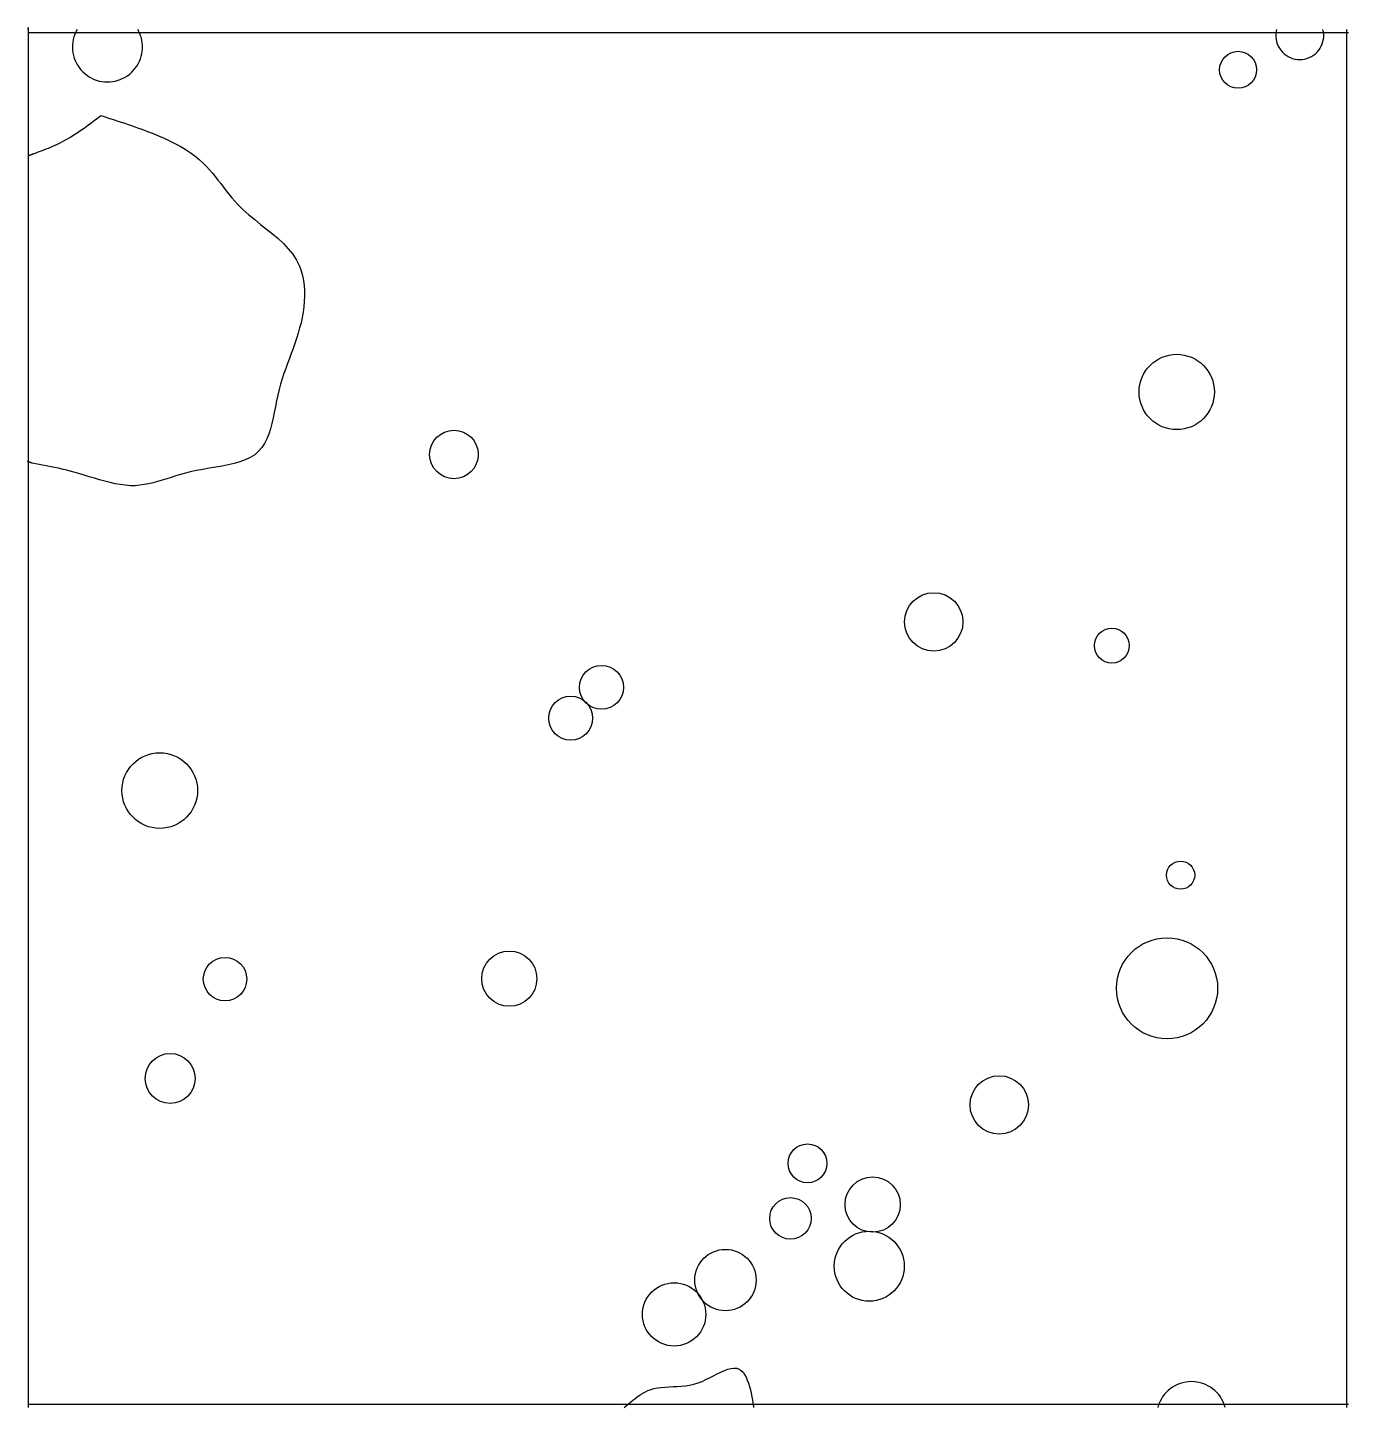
# Model space of a CAD drawing. Extents: x 10.04 to 11.02, y 0.54 to 1.57.
import ezdxf

# ---------------------------------------------------------------- set-up
doc = ezdxf.new("R2010")
doc.units = 0
for name, color, linetype in [('LAYER1', 7, 'CONTINUOUS'), ('LAYER10', 1, 'CONTINUOUS'), ('LAYER12', 5, 'CONTINUOUS')]:
    doc.layers.add(name, color=color, linetype=linetype)

msp = doc.modelspace()

# ---------------------------------------------------------------- linework, layer by layer
at = {"layer": 'LAYER1', "color": 7, "linetype": 'CONTINUOUS'}
msp.add_lwpolyline([(10.4845, 0.5403), (10.4861, 0.5417), (10.4876, 0.543), (10.4892, 0.5443), (10.4908, 0.5456), (10.4923, 0.5468), (10.4939, 0.548), (10.4955, 0.5491), (10.4972, 0.5501), (10.4988, 0.5511), (10.5004, 0.552), (10.5021, 0.5528), (10.5038, 0.5534), (10.5065, 0.5543), (10.5093, 0.5548), (10.5121, 0.5552), (10.515, 0.5555), (10.5179, 0.5556), (10.5209, 0.5558), (10.5239, 0.5559), (10.527, 0.5561), (10.5301, 0.5564), (10.5332, 0.5569), (10.5364, 0.5576), (10.5396, 0.5586), (10.5425, 0.5597), (10.5454, 0.561), (10.5482, 0.5624), (10.5511, 0.5638), (10.5538, 0.5653), (10.5566, 0.5666), (10.5592, 0.5678), (10.5617, 0.5687), (10.5641, 0.5694), (10.5663, 0.5696), (10.5684, 0.5695), (10.5703, 0.5688), (10.5717, 0.5679), (10.5731, 0.5665), (10.5743, 0.5648), (10.5754, 0.5629), (10.5763, 0.5607), (10.5772, 0.5584), (10.5779, 0.5559), (10.5786, 0.5534), (10.5792, 0.5508), (10.5797, 0.5482), (10.5802, 0.5457), (10.5805, 0.5433), (10.5806, 0.543), (10.5806, 0.5428), (10.5806, 0.5425), (10.5807, 0.5423), (10.5807, 0.542), (10.5807, 0.5418), (10.5808, 0.5416), (10.5808, 0.5413), (10.5809, 0.5411), (10.5809, 0.5408), (10.5809, 0.5406), (10.581, 0.5403)], dxfattribs=at)
for centre, radius in [((10.9425, 1.538), 0.0138), ((10.8967, 1.2977), 0.0281), ((10.3574, 1.2511), 0.0181), ((10.7154, 1.1262), 0.0218), ((10.8483, 1.1085), 0.013), ((10.4675, 1.0774), 0.0164), ((10.4445, 1.0544), 0.0164), ((10.1379, 1.0004), 0.0282), ((10.8996, 0.9373), 0.0105), ((10.8895, 0.8529), 0.0377), ((10.1866, 0.8598), 0.0162), ((10.3987, 0.8601), 0.0206), ((10.1457, 0.7857), 0.0186), ((10.7643, 0.7659), 0.0218), ((10.6212, 0.7223), 0.0145), ((10.6698, 0.6916), 0.0206), ((10.6085, 0.6813), 0.0155), ((10.6673, 0.6456), 0.0261), ((10.56, 0.6353), 0.0229), ((10.5217, 0.6097), 0.0236)]:
    msp.add_circle(centre, radius, dxfattribs=at)
for centre, radius, start, end in [((10.0989, 1.555), 0.0261, 158.5979, 11.3755), ((10.0989, 1.555), 0.0261, 149.9092, 158.5983), ((10.0989, 1.555), 0.0261, 21.4021, 30.0918), ((10.0989, 1.555), 0.0261, 11.3759, 21.4025), ((10.9885, 1.5636), 0.0179, 165.4934, 177.0395), ((10.9885, 1.5636), 0.0179, 177.0397, -89.9542), ((10.9885, 1.5636), 0.0179, -89.9542, 2.9605), ((10.9885, 1.5636), 0.0179, 2.9601, 14.5058), ((10.9077, 0.5334), 0.0261, 15.4404, 164.56)]:
    msp.add_arc(centre, radius, start, end, dxfattribs=at)
at = {"layer": 'LAYER10', "color": 1, "linetype": 'CONTINUOUS'}
for points in [[(10.0939, 1.5039), (10.0964, 1.5031), (10.099, 1.5023), (10.1015, 1.5014), (10.1041, 1.5006), (10.1066, 1.4998), (10.1092, 1.499), (10.1118, 1.4981), (10.1143, 1.4973), (10.1169, 1.4964), (10.1194, 1.4955), (10.122, 1.4946), (10.1246, 1.4937), (10.1288, 1.4921), (10.1329, 1.4905), (10.1371, 1.4888), (10.1412, 1.487), (10.1452, 1.4851), (10.1492, 1.4831), (10.1531, 1.481), (10.1569, 1.4788), (10.1605, 1.4764), (10.1641, 1.4738), (10.1674, 1.4711), (10.1706, 1.4682), (10.1729, 1.4658), (10.1751, 1.4634), (10.1772, 1.4609), (10.1793, 1.4584), (10.1813, 1.4558), (10.1834, 1.4531), (10.1854, 1.4505), (10.1874, 1.4478), (10.1895, 1.4452), (10.1917, 1.4426), (10.1939, 1.44), (10.1962, 1.4375), (10.2002, 1.4336), (10.2044, 1.4299), (10.2088, 1.4263), (10.2132, 1.4227), (10.2176, 1.4192), (10.222, 1.4157), (10.2262, 1.4121), (10.2302, 1.4084), (10.2338, 1.4045), (10.2371, 1.4004), (10.24, 1.3961), (10.2423, 1.3916), (10.2435, 1.3881), (10.2445, 1.3846), (10.2452, 1.3809), (10.2457, 1.3771), (10.2459, 1.3732), (10.2459, 1.3692), (10.2457, 1.3652), (10.2453, 1.3613), (10.2448, 1.3573), (10.2441, 1.3533), (10.2433, 1.3494), (10.2423, 1.3456), (10.2412, 1.3416), (10.24, 1.3377), (10.2387, 1.3339), (10.2374, 1.3302), (10.236, 1.3264), (10.2346, 1.3227), (10.2332, 1.319), (10.2319, 1.3152), (10.2305, 1.3114), (10.2293, 1.3075), (10.2281, 1.3036), (10.227, 1.2995), (10.226, 1.2954), (10.2251, 1.2911), (10.2243, 1.2868), (10.2234, 1.2825), (10.2225, 1.2783), (10.2216, 1.2741), (10.2205, 1.2701), (10.2192, 1.2663), (10.2177, 1.2627), (10.216, 1.2593), (10.214, 1.2562), (10.2117, 1.2535), (10.2088, 1.2509), (10.2054, 1.2488), (10.2017, 1.247), (10.1977, 1.2455), (10.1935, 1.2443), (10.189, 1.2433), (10.1844, 1.2424), (10.1797, 1.2416), (10.1749, 1.2408), (10.1701, 1.24), (10.1653, 1.2391), (10.1606, 1.2381), (10.157, 1.2372), (10.1534, 1.2362), (10.1499, 1.2351), (10.1465, 1.234), (10.1431, 1.233), (10.1397, 1.2319), (10.1363, 1.2309), (10.133, 1.23), (10.1297, 1.2292), (10.1264, 1.2286), (10.1231, 1.2281), (10.1197, 1.2278), (10.116, 1.2278), (10.1122, 1.2281), (10.1084, 1.2286), (10.1046, 1.2293), (10.1008, 1.2301), (10.0969, 1.2311), (10.093, 1.2322), (10.0892, 1.2333), (10.0853, 1.2345), (10.0814, 1.2357), (10.0776, 1.2369), (10.0737, 1.238), (10.0711, 1.2387), (10.0685, 1.2394), (10.0659, 1.24), (10.0634, 1.2406), (10.0608, 1.2412), (10.0582, 1.2417), (10.0556, 1.2422), (10.0531, 1.2427), (10.0505, 1.2432), (10.0479, 1.2437), (10.0453, 1.2442), (10.0428, 1.2447)], [(10.0428, 1.4751), (10.0445, 1.4757), (10.0462, 1.4763), (10.048, 1.477), (10.0497, 1.4776), (10.0514, 1.4783), (10.0531, 1.479), (10.0549, 1.4796), (10.0566, 1.4803), (10.0582, 1.4811), (10.0599, 1.4818), (10.0616, 1.4826), (10.0632, 1.4834), (10.0659, 1.4848), (10.0686, 1.4863), (10.0713, 1.4878), (10.0739, 1.4895), (10.0764, 1.4911), (10.079, 1.4929), (10.0815, 1.4946), (10.084, 1.4964), (10.0865, 1.4983), (10.089, 1.5001), (10.0914, 1.502), (10.0939, 1.5039)], [(10.0398, 1.4739), (10.0401, 1.4741), (10.0404, 1.4742), (10.0407, 1.4743), (10.0409, 1.4744), (10.0412, 1.4745), (10.0415, 1.4746), (10.0418, 1.4747), (10.042, 1.4748), (10.0422, 1.4749), (10.0424, 1.4749), (10.0426, 1.475), (10.0428, 1.4751), (10.0429, 1.4751), (10.0431, 1.4752), (10.0432, 1.4752), (10.0432, 1.4752), (10.0432, 1.4752), (10.0432, 1.4752), (10.0432, 1.4752), (10.0431, 1.4752), (10.043, 1.4752), (10.043, 1.4751), (10.0429, 1.4751), (10.0428, 1.4751)], [(10.0428, 1.2447), (10.0425, 1.2447), (10.0422, 1.2448), (10.0419, 1.2449), (10.0416, 1.245), (10.0413, 1.2451), (10.041, 1.2452), (10.0408, 1.2453), (10.0405, 1.2454), (10.0403, 1.2455), (10.0401, 1.2455), (10.0399, 1.2456), (10.0398, 1.2456), (10.0396, 1.2457), (10.0394, 1.2457), (10.0394, 1.2458), (10.0393, 1.2458), (10.0393, 1.2458), (10.0393, 1.2458), (10.0393, 1.2458), (10.0394, 1.2458), (10.0395, 1.2457), (10.0396, 1.2457), (10.0397, 1.2457), (10.0398, 1.2456)]]:
    msp.add_lwpolyline(points, dxfattribs=at)
at = {"layer": 'LAYER12', "color": 5, "linetype": 'CONTINUOUS'}
for points in [[(10.0398, 1.5695), (10.0398, 1.5681)], [(10.0398, 1.5681), (10.0398, 1.5695)], [(10.0398, 1.5681), (10.0398, 1.5656)], [(10.0428, 1.5657), (10.0398, 1.5657)], [(10.0398, 1.5656), (10.0398, 1.5645)], [(10.0398, 1.5645), (10.0398, 0.5436)], [(11.0248, 1.5657), (10.0428, 1.5657)], [(11.0235, 1.5645), (11.0235, 1.5681)], [(11.0235, 0.5403), (11.0235, 1.5645)], [(10.0398, 0.5436), (10.0398, 0.5436)], [(10.0398, 0.5436), (10.0398, 0.5436)], [(10.0398, 0.5436), (10.0398, 0.5403)], [(10.0398, 0.5426), (10.0428, 0.5426)], [(10.0428, 0.5426), (10.0428, 0.5426)], [(10.0428, 0.5426), (11.0248, 0.5426)]]:
    msp.add_lwpolyline(points, dxfattribs=at)

doc.saveas('drawing.dxf')
